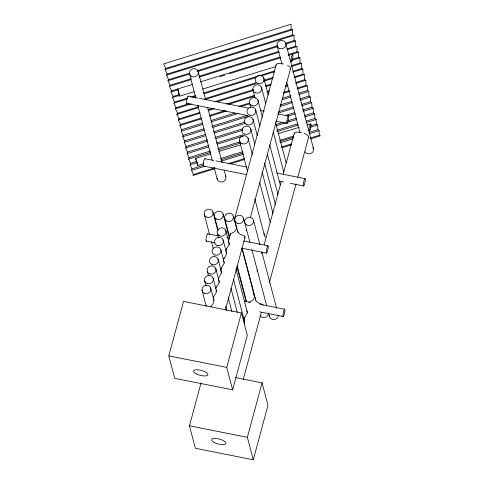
<?xml version="1.0" encoding="UTF-8"?>
<svg xmlns="http://www.w3.org/2000/svg" width="484" height="484" viewBox="0 0 484 484"><rect width="100%" height="100%" fill="white"/><g stroke="black" fill="none" stroke-linecap="round" stroke-linejoin="round"><path stroke-width="0.73" d="M214.539 168.807L192.928 175.541L193.418 174.494L191.579 170.404L191.942 168.892L190.103 164.802L190.466 163.289L188.633 159.2L188.996 157.687L187.157 153.597L187.52 152.085L185.681 147.995L186.044 146.477L184.21 142.387L184.573 140.874L182.734 136.784L183.097 135.272L181.258 131.182L181.621 129.67L179.788 125.58L180.514 124.491L201.417 117.981M168.813 355.867L183.509 301.399L241.419 312.93L247.324 335.394L232.629 389.856L174.724 378.325L168.813 355.867L226.724 367.392L232.629 389.856M213.22 297.987L213.613 296.529M215.779 288.506L216.173 287.048M218.338 279.026L218.732 277.568M220.698 270.272L221.291 268.082M223.65 259.333L224.044 257.875M225.816 251.311L226.403 249.121M228.375 241.831L230.535 233.808M234.081 220.68L276.189 64.608M235.672 377.617L262.062 382.874L267.973 405.338L253.277 459.8L195.367 448.269L189.462 425.805L201.017 382.965M225.417 309.893L245.098 236.966M250.409 217.274L290.551 68.492M226.724 367.392L241.419 312.93M243.888 319.997L244.674 317.081M252.346 288.633L252.739 287.175M257.071 271.131L257.464 269.673M261.79 253.628L262.189 252.17M264.155 244.874L281.277 181.427M283.243 174.131L294.26 133.294M243.289 379.311L261.396 312.216M269.267 283.043L296.026 183.853M297.799 177.289L308.623 137.178M253.277 459.8L247.366 437.336L262.062 382.874M244.232 323.699L244.614 321.618L244.033 320.432M244.553 237.995L245.049 236.18L239.895 234.105L238.176 232.447A4.495 4.193 -5.6 0 1 237.535 230.36M216.094 287.327L218.756 283.376L219.137 281.301L218.472 279.97M210.867 306.717L213.638 302.694L214.019 300.618L213.16 299.203M180.514 124.491L178.312 119.978L179.044 118.889L176.835 114.369L177.567 113.286L175.365 108.767L176.091 107.684L173.889 103.165L174.621 102.082L172.413 97.562L173.145 96.473L170.943 91.96L171.669 90.871L169.467 86.352L170.199 85.269L167.99 80.749L168.722 79.666L166.52 75.147L167.246 74.064L165.044 69.545L165.776 68.456L291.168 29.373L292.542 29.802L292.638 34.981L294.018 35.405L294.115 40.583L295.494 41.013L295.591 46.186L296.964 46.615L297.061 51.788L298.44 52.218L298.537 57.39L299.917 57.82L300.013 62.999L301.387 63.422L301.484 68.601L302.863 69.03L302.96 74.203L304.339 74.633L304.436 79.806L305.809 80.235L305.906 85.408L307.286 85.837L307.546 90.423L308.762 91.44L309.016 96.026L310.232 97.048L310.492 101.628L311.708 102.65L311.968 107.23L313.184 108.253L313.438 112.832L314.654 113.855L314.915 118.441L316.131 119.463L316.391 124.043L317.607 125.066L317.861 129.645L319.077 130.668L319.337 135.248L320.432 135.804L310.347 138.944M177.658 89.231L179.739 96.11L194.144 91.682M203.534 163.761L197.774 165.534L195.639 158.407L210.836 153.845M197.774 165.534L195.651 158.401M248.927 302.3C251.976 301.393 255.915 298.283 253.876 294.78M165.044 69.545L292.542 29.802M167.246 74.064L292.638 34.981M166.52 75.147L294.018 35.405M168.722 79.666L189.619 73.151M197.545 70.682L277.538 45.75M285.469 43.276L294.115 40.583M167.99 80.749L190.321 73.792M197.526 71.547L277.483 46.621M286.129 43.929L295.494 41.013M170.199 85.269L191.095 78.753M199.021 76.284L279.014 51.352M286.939 48.884L295.591 46.186M169.467 86.352L191.077 79.618M199.003 77.15L278.959 52.23M287.605 49.531L296.964 46.615M171.669 90.871L192.572 84.361M200.497 81.887L280.49 56.955M288.416 54.486L297.061 51.788M170.943 91.96L178.142 89.709M219.924 76.69L224.963 75.117M229.289 73.774L280.43 57.832M288.355 55.364L298.44 52.218M173.145 96.473L179.631 94.453M292.052 59.417L298.537 57.39M172.413 97.562L179.618 95.318M291.271 60.518L299.917 57.82M174.621 102.082L187.592 98.034M190.472 97.139L195.518 95.566M203.443 93.097L274.791 70.858M291.362 65.691L300.013 62.999M173.889 103.165L186.854 99.123M192.62 97.326L195.5 96.431M204.145 93.733L256.006 77.567M261.051 76L274.737 71.735M291.301 66.568L301.387 63.422M176.091 107.684L189.062 103.643M204.92 98.7L256.084 82.752M264.01 80.277L273.381 77.361M292.838 71.293L301.484 68.601M175.365 108.767L191.21 103.83M204.895 99.565L256.042 83.623M263.968 81.155L272.607 78.456M292.778 72.17L302.863 69.03M177.567 113.286L198.464 106.77M214.321 101.834L253.235 89.703M265.486 85.886L271.252 84.089M294.314 76.902L302.96 74.203M176.835 114.369L198.446 107.636M217.177 101.797L253.192 90.575M266.158 86.533L270.483 85.184M294.254 77.773L304.339 74.633M179.044 118.889L199.94 112.379M207.866 109.904L212.912 108.331M226.603 104.066L254.711 95.306M266.962 91.488L269.122 90.81M285.699 85.65L287.859 84.972M295.784 82.504L304.436 79.806M178.312 119.978L199.922 113.238M208.568 110.546L214.327 108.749M228.732 104.26L254.669 96.177M267.634 92.135L269.074 91.688M285.645 86.521L287.805 85.85M295.724 83.381L305.809 80.235M209.342 115.507L225.193 110.57M238.89 106.298L249.696 102.929M283.57 92.371L289.335 90.575M297.261 88.106L305.906 85.408M179.788 125.58L201.398 118.84M210.038 116.148L226.609 110.987M240.294 106.722L249.659 103.8M283.515 93.249L290.001 91.228M297.2 88.983L307.286 85.837M181.621 129.67L202.487 123.166M211.127 120.474L234.867 113.075M282.36 98.27L290.993 95.578M298.906 93.109L307.546 90.423M181.258 131.182L202.869 124.448M211.514 121.75L238.164 113.444M282.105 99.752L290.751 97.054M298.676 94.586L308.762 91.44M183.097 135.272L203.964 128.768M211.877 126.3L247.136 115.313M280.236 104.998L291.749 101.404M299.663 98.942L309.016 96.026M182.734 136.784L204.345 130.051M212.99 127.359L248.286 116.354M279.982 106.474L292.227 102.656M300.153 100.188L310.232 97.048M184.573 140.874L205.44 134.37M213.353 131.902L245.013 122.035M278.832 111.495L293.219 107.012M301.859 104.32L310.492 101.628M184.21 142.387L205.821 135.653M214.46 132.961L245.436 123.305M277.852 113.202L293.697 108.265M301.623 105.79L311.708 102.65M186.044 146.477L207.63 139.749M214.829 137.51L242.889 128.762M285.342 115.531L294.695 112.615M302.609 110.146L311.968 107.23M185.681 147.995L207.291 141.255M215.937 138.563L242.587 130.257M287.968 116.112L295.173 113.867M303.099 111.399L313.184 108.253M187.52 152.085L209.106 145.351M216.3 143.113L242.926 134.812M275.305 124.721L283.219 122.252M287.538 120.909L296.172 118.217M304.805 115.525L313.438 112.832M187.157 153.597L208.767 146.864M217.413 144.165L243.343 136.083M276.479 125.755L296.65 119.469M304.575 117.001L314.654 113.855M188.996 157.687L210.582 150.96M217.776 148.715L240.082 141.764M276.775 130.323L297.642 123.819M306.281 121.127L314.915 118.441M188.633 159.2L210.244 152.466M218.883 149.768L240.494 143.034M277.235 131.581L298.12 125.072M306.045 122.603L316.131 119.463M190.466 163.289L196.946 161.269M310.631 125.834L316.391 124.043M190.103 164.802L197.309 162.557M310.401 127.31L317.607 125.066M191.942 168.892L203.455 165.304M220.722 159.92L243.028 152.968M279.728 141.534L293.401 137.268M309.228 132.338L317.861 129.645M191.579 170.404L205.264 166.139M221.115 161.202L243.446 154.239M280.182 142.792L293.147 138.751M308.998 133.808L319.077 130.668M193.418 174.494L215.005 167.767M227.952 163.731L244.505 158.571M281.198 147.136L291.277 143.996M310.704 137.94L319.337 135.248M230.39 163.87L244.795 159.381M282.251 147.705L291.616 144.783M202.784 89.02L275.535 66.653M220.825 158.443L242.43 151.801M279.885 140.287L293.57 136.077M218.792 151.456L240.487 144.946M278.094 133.669L299.07 127.377M307.025 124.987L310.637 123.904M246.622 310.77L247.263 312.029L247.209 313.033L244.444 317.921L244.499 318.684M188.318 96.116L197.895 98.022M199.366 98.319L248.728 108.144M260.513 110.491L264.197 111.223M278.197 114.012L288.512 116.063A3.751 0.678 -78.7 0 1 287.841 121.956A3.751 0.678 -78.7 0 1 286.812 121.133A3.751 0.678 -78.7 0 1 288.512 116.063M186.733 103.419L247.881 115.591M275.88 121.169L286.927 123.372M204.92 158.71L213.759 160.47M215.973 160.906L246.913 167.071M276.382 172.939L305.114 178.656A3.751 0.678 -78.7 0 1 304.442 184.549A3.751 0.678 -78.7 0 1 303.414 183.726A3.751 0.678 -78.7 0 1 305.114 178.656M203.334 166.012L246.804 174.663M279.22 181.119L283.642 182.002M290.273 183.321L303.535 185.959M207.799 233.808L218.084 235.853M226.899 237.608L229.833 238.195M243.797 240.978L268.039 245.799A3.751 0.678 -78.7 0 1 267.368 251.692A3.751 0.678 -78.7 0 1 266.339 250.869A3.751 0.678 -78.7 0 1 268.039 245.799M206.214 241.111L215.029 242.865M241.48 248.129L266.454 253.102M244.317 301.181L250.198 302.349M259.745 304.254L284.725 309.228A3.751 0.678 -78.7 0 1 284.054 315.114A3.751 0.678 -78.7 0 1 283.025 314.291A3.751 0.678 -78.7 0 1 284.725 309.228M259.63 311.847L283.14 316.53M189.462 425.805L247.366 437.336M223.451 261.07L223.935 261.572L224.092 263.393L221.218 268.348L221.267 269.11M228.569 242.091L229.138 244.347L226.373 249.236L226.427 249.998M220.849 270.701L221.442 272.988L218.641 277.901L218.695 278.657M165.776 68.456L163.568 63.942L291.072 24.2L291.168 29.373M246.102 229.44L246.525 230.366M177.61 88.977L179.752 96.098M285.778 43.306L313.426 148.394M277.151 45.889L281.954 64.136M286.752 82.383L300.001 132.737M263.768 77.876L268.263 94.955M275.547 122.646L286.201 163.138M261.457 87.259L265.764 103.606M273.151 131.708L283.781 172.11M257.954 100.103L262.449 117.182M269.739 144.873L280.284 184.955M252.829 89.546L255.128 98.288M255.606 109.62L259.914 125.973M267.392 154.396L277.937 194.477M249.327 102.39L250.754 107.811M252.987 119.197L257.294 135.55M264.494 162.927L275.505 204.78M250.676 128.581L254.79 144.208M262.074 171.899L273.006 213.438M248.056 138.158L252.364 154.511M259.648 182.202L270.296 222.694M239.429 140.451L247.566 171.372M254.85 199.069L264.439 235.502M253.422 220.075L259.938 244.856M261.856 252.14L276.618 308.254M243.506 218.127L249.974 242.339M251.892 249.629L266.654 305.743M268.572 313.027L269.527 316.675M198.18 71.487L205.67 99.946M207.588 107.248L222.18 162.709M224.098 170.011L225.828 176.575M234.885 220.71L237.953 232.374M242.169 248.407L255.782 300.147M233.379 216.088L236.252 227.014C237.057 230.469 233.621 232.623 230.856 233.615A7.381 2.329 22.9 0 0 230.529 234.794M242.006 248.879L254.469 296.25M189.559 74.07L195.893 98.155M197.811 105.458L212.21 160.192M214.134 167.488L217.207 179.165M224.751 218.671L229.737 237.62M237.214 266.043L246.61 301.75M223.1 214.061L229.422 238.11M236.9 266.533L246.102 301.514M225.774 230.348L229.501 244.511M235.938 268.971L247.524 313.015M223.118 239.919L226.651 253.356M233.476 279.268L244.674 321.854M214.472 216.65L218.115 230.493M212.966 212.022L217.758 230.239M217.413 233.657L218.562 238.031M220.74 249.429L224.273 262.866M230.983 288.373L237.311 312.422M218.084 259L221.805 273.164M228.133 297.212L231.969 311.787M204.339 214.612L209.518 234.286M211.435 241.57L213.353 248.861M215.737 268.378L219.464 282.541M225.707 306.275L226.857 310.643M213.081 277.949L216.614 291.386M207.376 271.687L208.332 275.329M210.625 287.732L213.97 300.443M204.442 280.206L205.978 286.038M201.991 289.995L206.293 306.348M226.343 252.158L226.161 255.014L223.796 258.783L223.85 259.545M216.269 290.067L216.106 292.971L213.523 296.873L213.571 297.636M263.133 305.18L262.491 304.369L257.96 302.784L256.248 301.133A4.495 4.193 -5.6 0 1 255.746 297.956M187.139 103.165A3.751 0.678 -78.7 0 1 186.83 99.771A3.751 0.678 -78.7 0 1 188.445 96.364M203.74 165.758A3.751 0.678 -78.7 0 1 203.437 162.364A3.751 0.678 -78.7 0 1 205.047 158.958M303.958 133.372A7.442 2.547 15.1 0 1 308.205 137.746M294.332 133.989A7.442 2.547 15.1 0 1 301.496 132.622M287.55 65.4A7.442 2.547 15.1 0 1 290.134 69.061M276.261 65.304A7.442 2.547 15.1 0 1 283.424 63.936M265.813 237.196A4.501 4.15 -14.7 0 1 264.185 233.367M278.324 315.157A4.501 4.15 -14.7 0 1 273.902 319.549A4.501 4.15 -14.7 0 1 269.364 315.604M268.408 313.209A4.501 4.15 -14.7 0 1 265.147 317.395A4.501 4.15 -14.7 0 1 260.077 315.707M312.966 147.414A4.501 4.15 -14.7 0 1 311.406 153.192A4.501 4.15 -14.7 0 1 305.265 151.97M225.369 175.595A4.501 4.15 -14.7 0 1 222.731 181.839A4.501 4.15 -14.7 0 1 217.038 178.094M206.62 240.857A3.751 0.678 -78.7 0 1 206.311 237.463A3.751 0.678 -78.7 0 1 207.926 234.056M310.147 129.791A3.751 0.678 -78.7 0 0 310.819 123.904A3.751 0.678 -78.7 0 0 309.119 128.968A3.751 0.678 -78.7 0 0 310.147 129.791M292.106 60.367A3.751 0.678 -78.7 0 0 292.784 54.48A3.751 0.678 -78.7 0 0 291.078 59.544A3.751 0.678 -78.7 0 0 292.106 60.367M214.612 442.697A7.442 2.547 15.1 0 0 225.974 443.489A7.442 2.547 15.1 0 0 215.791 438.45A7.442 2.547 15.1 0 0 214.612 442.697M196.546 374.011A7.442 2.547 15.1 0 0 207.902 374.804A7.442 2.547 15.1 0 0 197.72 369.764A7.442 2.547 15.1 0 0 196.546 374.011M255.479 92.813A4.501 4.15 -14.7 0 0 261.735 88.306A4.501 4.15 -14.7 0 0 254.632 85.662A4.501 4.15 -14.7 0 0 255.479 92.813M247.009 124.751A4.501 4.15 -14.7 0 0 253.265 120.244A4.501 4.15 -14.7 0 0 246.162 117.6A4.501 4.15 -14.7 0 0 247.009 124.751M251.976 105.657A4.501 4.15 -14.7 0 0 258.232 101.15A4.501 4.15 -14.7 0 0 251.129 98.506A4.501 4.15 -14.7 0 0 251.976 105.657M242.079 143.712A4.501 4.15 -14.7 0 0 248.334 139.204A4.501 4.15 -14.7 0 0 241.232 136.561A4.501 4.15 -14.7 0 0 242.079 143.712M257.791 83.43A4.501 4.15 -14.7 0 0 264.046 78.922A4.501 4.15 -14.7 0 0 256.943 76.278A4.501 4.15 -14.7 0 0 257.791 83.43M249.629 115.174A4.501 4.15 -14.7 0 0 255.885 110.673A4.501 4.15 -14.7 0 0 248.782 108.023A4.501 4.15 -14.7 0 0 249.629 115.174M244.698 134.135A4.501 4.15 -14.7 0 0 250.954 129.627A4.501 4.15 -14.7 0 0 243.851 126.983A4.501 4.15 -14.7 0 0 244.698 134.135M219.778 235.883A4.501 4.15 -14.7 0 0 226.052 231.394A4.501 4.15 -14.7 0 0 218.956 228.726A4.501 4.15 -14.7 0 0 219.778 235.883M217.122 245.455A4.501 4.15 -14.7 0 0 223.396 240.965A4.501 4.15 -14.7 0 0 216.3 238.297A4.501 4.15 -14.7 0 0 217.122 245.455M212.083 264.536A4.501 4.15 -14.7 0 0 218.357 260.047A4.501 4.15 -14.7 0 0 211.266 257.379A4.501 4.15 -14.7 0 0 212.083 264.536M204.629 293.268A4.501 4.15 -14.7 0 0 210.903 288.785A4.501 4.15 -14.7 0 0 203.806 286.117A4.501 4.15 -14.7 0 0 204.629 293.268M214.739 254.965A4.501 4.15 -14.7 0 0 221.013 250.482A4.501 4.15 -14.7 0 0 213.922 247.808A4.501 4.15 -14.7 0 0 214.739 254.965M209.735 273.914A4.501 4.15 -14.7 0 0 216.009 269.425A4.501 4.15 -14.7 0 0 208.919 266.757A4.501 4.15 -14.7 0 0 209.735 273.914M207.079 283.485A4.501 4.15 -14.7 0 0 213.353 278.996A4.501 4.15 -14.7 0 0 206.263 276.328A4.501 4.15 -14.7 0 0 207.079 283.485M216.596 219.077A4.501 4.15 -14.7 0 0 223.263 215.132A4.501 4.15 -14.7 0 0 216.493 211.853A4.501 4.15 -14.7 0 0 216.596 219.077M226.875 221.103A4.501 4.15 -14.7 0 0 233.542 217.159A4.501 4.15 -14.7 0 0 226.772 213.88A4.501 4.15 -14.7 0 0 226.875 221.103M246.919 225.09A4.501 4.15 -14.7 0 0 253.592 221.152A4.501 4.15 -14.7 0 0 246.816 217.873A4.501 4.15 -14.7 0 0 246.919 225.09M237.009 223.142A4.501 4.15 -14.7 0 0 243.676 219.198A4.501 4.15 -14.7 0 0 236.906 215.918A4.501 4.15 -14.7 0 0 237.009 223.142M206.462 217.038A4.501 4.15 -14.7 0 0 213.135 213.093A4.501 4.15 -14.7 0 0 206.359 209.814A4.501 4.15 -14.7 0 0 206.462 217.038M279.274 48.321A4.501 4.15 -14.7 0 0 285.947 44.377A4.501 4.15 -14.7 0 0 279.171 41.098A4.501 4.15 -14.7 0 0 279.274 48.321M191.682 76.502A4.501 4.15 -14.7 0 0 198.349 72.558A4.501 4.15 -14.7 0 0 191.579 69.279A4.501 4.15 -14.7 0 0 191.682 76.502"/></g></svg>
